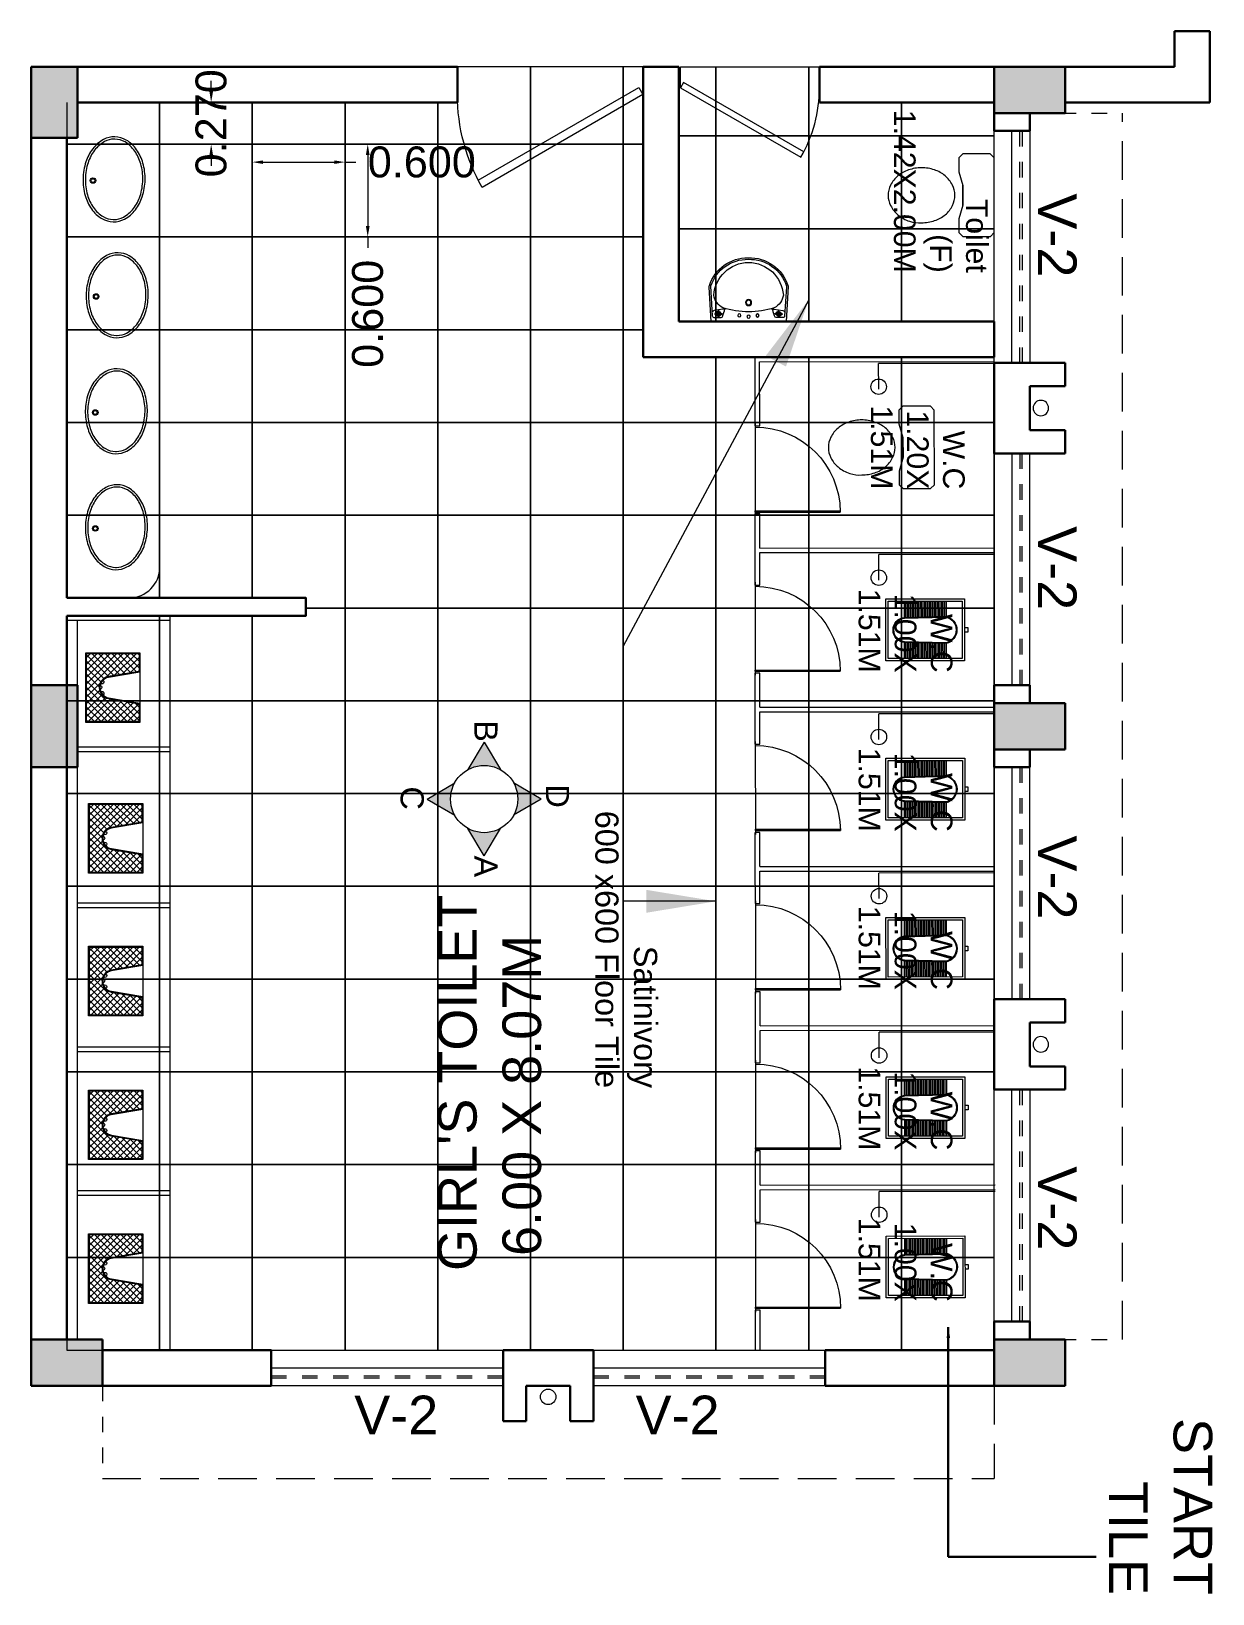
# Model space of a CAD drawing. Header units: millimetres. Extents: x 1898 to 3725, y 783 to 1532.
# Drawn here: x 2942 to 2949.64, y 1009.67 to 1019.78 of the extents above; entities that cross this region are included whole.
import ezdxf

# ---------------------------------------------------------------- set-up
doc = ezdxf.new("R2010")
doc.units = ezdxf.units.MM
for name, pattern in [('CENTER2', [1.125, 0.75, -0.125, 0.125, -0.125]), ('DASHED', [0.75, 0.5, -0.25]), ('DASHED2', [0.375, 0.25, -0.125])]:
    doc.linetypes.add(name, pattern=pattern)
doc.layers.get('0').update_dxf_attribs({"lineweight": 20})
doc.layers.get('Defpoints').update_dxf_attribs({"lineweight": 15})
for name, color, linetype, lineweight in [('COL HATCH', 253, 'Continuous', 13), ('Column', 251, 'Continuous', 30), ('CUBICAL TOILET', 5, 'Continuous', 15), ('DIM', 6, 'Continuous', 18), ('dim.1', 6, 'Continuous', 18), ('Door', 54, 'Continuous', 18), ('elevation', 1, 'Continuous', 13), ('Fixture', 44, 'Continuous', 13), ('PROJ.', 30, 'DASHED2', 15), ('TEXT', 7, 'Continuous', 15), ('Text-1', 240, 'Continuous', 15), ('Tiles', 25, 'Continuous', 9), ('Ventilator', 4, 'DASHED', 18), ('Wall', 7, 'Continuous', 30), ('Window-Wall', 7, 'Continuous', 18)]:
    doc.layers.add(name, color=color, linetype=linetype, lineweight=lineweight)
doc.styles.add('L120', font='arial.ttf', dxfattribs={"height": 0.6})
doc.styles.get("Standard").update_dxf_attribs({"font": 'arial.ttf', "height": 0.2})
doc.styles.add('Tabrej', font='arial.ttf')
doc.dimstyles.get("Standard").update_dxf_attribs({"dimtxt": 0.2, "dimasz": 0.07, "dimexe": 0.1, "dimexo": 0.02, "dimgap": 0.09, "dimtad": 0, "dimdec": 3, "dimzin": 0, "dimdsep": 46, "dimtxsty": 'Standard', "dimcen": 0.09, "dimclrd": 3, "dimclre": 3, "dimclrt": 7, "dimadec": 0, "dimazin": 0, "dimtfac": 1, "dimtdec": 3, "dimtofl": 0, "dimtmove": 0, "dimatfit": 3, "dimfxl": 0, "dimtolj": 1, "dimtzin": 0, "dimlwd": -1, "dimlwe": -1, "dimarcsym": 0})
doc.dimstyles.new('Tabrej', dxfattribs={"dimtxt": 4, "dimasz": 0.45, "dimexe": 0.18, "dimexo": 0.0625, "dimgap": 0.09, "dimtad": 0, "dimdec": 3, "dimzin": 0, "dimdsep": 46, "dimtxsty": 'Tabrej', "dimcen": 0, "dimclrd": 256, "dimclre": 256, "dimclrt": 7, "dimaunit": 1, "dimadec": 3, "dimazin": 0, "dimtfac": 1, "dimtdec": 3, "dimtofl": 0, "dimtmove": 0, "dimatfit": 3, "dimfxl": 0, "dimtolj": 1, "dimtzin": 0, "dimlwd": -1, "dimlwe": -1, "dimarcsym": 0})

# ---------------------------------------------------------------- blocks, each defined once
blk = doc.blocks.new('*U18')
for p, q in [((0, 0), (0, 6)), ((40, 0), (40, 6))]:
    blk.add_line(p, q)
blk.add_lwpolyline([(0, 0), (34.64, -20), (35.52, -18.48), (0.88, 1.52)], close=True)
blk.add_arc((0, 0), 40, 330, 360)
blk = doc.blocks.new('Door')
at = {"layer": 'Door'}
blk.add_line((0, 0.18), (1.199, 0.18), dxfattribs=at)
at = {"layer": 'Door', "xscale": 0.0299845412869386, "yscale": 0.0299845412869386, "zscale": 0.0299845412869386}
blk.add_blockref('*U18', (0, 0), dxfattribs=at)
blk = doc.blocks.new('C3')
at = {"layer": 'COL HATCH'}
h = blk.add_hatch(color=256, dxfattribs=at)
h.dxf.hatch_style = 1
h.paths.add_polyline_path([(0.3, 0), (0, 0), (0, -0.53), (0.3, -0.53)])
at = {"layer": 'Column'}
for p, q in [((0, 0), (0, -0.53)), ((0.3, 0), (0, 0)), ((0.3, -0.53), (0.3, 0)), ((0, -0.53), (0.3, -0.53))]:
    blk.add_line(p, q, dxfattribs=at)
blk = doc.blocks.new('*X4')
at = {"color": 0}
for p, q in [((705, 323), (943, 561)), ((705, 365), (900, 561)), ((705, 408), (858, 561)), ((705, 450), (815, 561)), ((705, 493), (773, 561)), ((705, 535), (730, 561)), ((848, 383), (705, 526)), ((854, 419), (712, 561)), ((866, 449), (755, 561)), ((888, 469), (797, 561)), ((921, 479), (839, 561)), ((1145, 298), (882, 561)), ((899, 474), (985, 561)), ((1145, 340), (924, 561)), ((944, 477), (1027, 561)), ((1145, 383), (967, 561)), ((971, 462), (1070, 561)), ((990, 438), (1112, 561)), ((998, 404), (1145, 551)), ((1004, 368), (1145, 508)), ((1145, 425), (1009, 561)), ((1145, 467), (1051, 561)), ((1145, 510), (1094, 561)), ((1145, 552), (1136, 561)), ((842, 346), (705, 483)), ((835, 310), (705, 441)), ((705, 280), (858, 434)), ((1011, 332), (1145, 466)), ((1017, 295), (1145, 423)), ((829, 274), (705, 398)), ((705, 238), (847, 381)), ((823, 237), (705, 356)), ((798, 221), (705, 314)), ((730, 221), (839, 330)), ((1145, 255), (999, 401)), ((1137, 221), (1007, 350)), ((1023, 259), (1145, 381)), ((1029, 223), (1145, 339)), ((755, 221), (705, 271)), ((713, 221), (705, 229)), ((772, 221), (830, 279)), ((815, 221), (822, 228)), ((1095, 221), (1016, 299)), ((1052, 221), (1024, 248)), ((1069, 221), (1145, 296)), ((1112, 221), (1145, 254))]:
    blk.add_line(p, q, dxfattribs=at)
blk = doc.blocks.new('RSA CL7')
blk.add_lwpolyline([(8.86, 0), (-8.86, 0), (-8.86, -13.78), (-3.94, -13.78), (3.94, -13.78), (8.86, -13.78)], close=True)
blk.add_lwpolyline([(-4.1, -13.58), (-2.78, -5.72, -0.835943), (2.8, -5.76), (4.1, -13.58), (8.66, -13.58), (8.66, -0.2), (-8.66, -0.2), (-8.66, -13.58)], format="xyb", close=True)
blk.add_lwpolyline([(-3.94, -13.78), (-2.59, -5.75, -0.835548), (2.61, -5.79), (3.94, -13.78)], format="xyb")
for centre, start, end in [((-1.41, -4.14), 207.2135, 40.9564), ((-0.03, -3.6), 185.8999, 355.8249), ((1.47, -4.14), 140.9962, 329.3468)]:
    blk.add_arc(centre, 0.493, start, end)
at = {"xscale": 0.0393714285714286, "yscale": 0.0393714285714286, "zscale": 0.0393714285714286}
blk.add_blockref('*X4', (-36.41, -22.27), dxfattribs=at)
blk = doc.blocks.new('SHAFT')
at = {"layer": 'Fixture'}
blk.add_circle((0.327, -0.302), 0.05, dxfattribs=at)
at = {"layer": 'Wall'}
for p, q in [((0.035, 0), (0.62, 0)), ((0.035, 0), (0.035, -0.46)), ((0.62, 0), (0.62, -0.46)), ((0.185, -0.46), (0.185, -0.23)), ((0.185, -0.23), (0.47, -0.23)), ((0.47, -0.46), (0.47, -0.23)), ((0.035, -0.46), (0.185, -0.46)), ((0.62, -0.46), (0.47, -0.46))]:
    blk.add_line(p, q, dxfattribs=at)
blk = doc.blocks.new('VENTILATOR')
at = {"layer": 'Ventilator', "ltscale": 0.02}
for p, q in [((-0.18, -1.5), (-0.18, 0)), ((-0.165, 0), (-0.165, -1.5))]:
    blk.add_line(p, q, dxfattribs=at)
at = {"layer": 'Window-Wall'}
for p, q in [((-0.23, 0), (0, 0)), ((-0.23, -1.5), (-0.23, 0)), ((-0.115, 0), (-0.115, -1.5)), ((0, 0), (0, -1.5)), ((-0.23, -1.5), (0, -1.5))]:
    blk.add_line(p, q, dxfattribs=at)
blk = doc.blocks.new('RH 1200')
for p, q in [((20.99, 0), (20.99, 43.31)), ((21.65, 0), (21.65, 43.31)), ((-21.65, 0), (21.65, 0)), ((21.65, 0), (20.99, 0))]:
    blk.add_line(p, q)
at = {"extrusion": (0, 0, -1)}
blk.add_ellipse((21.65, 0), major_axis=(-30.62, 30.62), ratio=1, start_param=5.497787, end_param=7.068583, dxfattribs=at)
blk = doc.blocks.new('GHH')
at = {"layer": 'Door', "ltscale": 20}
blk.add_line((3289.697, -299.103), (3289.697, -299.853), dxfattribs=at)
at = {"layer": 'Door', "ltscale": 20, "xscale": 0.015874999996413, "yscale": 0.015874999996413, "zscale": 0.015874999996413, "rotation": 270}
blk.add_blockref('RH 1200', (3289.697, -299.479), dxfattribs=at)
blk = doc.blocks.new('RSA CL6')
for p, q in [((5.51, 3.48), (5.51, 7.28)), ((5.91, 3.47), (5.91, 7.28)), ((6.3, 3.46), (6.3, 7.28)), ((6.69, 3.45), (6.69, 7.28)), ((7.09, 3.44), (7.09, 7.28)), ((7.48, 3.43), (7.48, 7.28)), ((7.87, 3.42), (7.87, 7.28)), ((8.27, 3.41), (8.27, 7.28)), ((8.66, 3.4), (8.66, 7.28)), ((9.06, 3.39), (9.06, 7.28)), ((9.45, 3.38), (9.45, 7.28)), ((9.84, 3.37), (9.84, 7.28)), ((10.24, 3.36), (10.24, 7.28)), ((10.63, 3.35), (10.63, 7.28)), ((11.02, 3.34), (11.02, 7.28)), ((11.42, 3.33), (11.42, 7.28)), ((11.81, 3.32), (11.81, 7.28)), ((12.2, 3.31), (12.2, 7.28)), ((12.6, 3.31), (12.6, 7.28)), ((12.99, 3.3), (12.99, 7.28)), ((13.39, 3.29), (13.39, 7.28)), ((13.78, 3.28), (13.78, 7.28)), ((14.17, 3.27), (14.17, 7.28)), ((14.57, 3.26), (14.57, 7.28)), ((14.96, 3.25), (14.96, 7.28)), ((15.35, 3.24), (15.35, 7.28)), ((15.75, 3.23), (15.75, 7.28)), ((16.14, 3.22), (16.14, 7.28)), ((16.14, 7.28), (16.14, 3.22)), ((5.51, -7.28), (5.51, -3.47)), ((5.91, -7.28), (5.91, -3.45)), ((6.3, -7.28), (6.3, -3.44)), ((6.69, -7.28), (6.69, -3.43)), ((7.09, -7.28), (7.09, -3.42)), ((7.48, -7.28), (7.48, -3.41)), ((7.87, -7.28), (7.87, -3.4)), ((8.27, -7.28), (8.27, -3.39)), ((8.66, -7.28), (8.66, -3.38)), ((9.06, -7.28), (9.06, -3.37)), ((9.45, -7.28), (9.45, -3.36)), ((9.84, -7.28), (9.84, -3.34)), ((10.24, -7.28), (10.24, -3.33)), ((10.63, -7.28), (10.63, -3.32)), ((11.02, -7.28), (11.02, -3.31)), ((11.42, -7.28), (11.42, -3.3)), ((11.81, -7.28), (11.81, -3.29)), ((12.2, -7.28), (12.2, -3.28)), ((12.6, -7.28), (12.6, -3.27)), ((12.99, -7.28), (12.99, -3.26)), ((13.39, -7.28), (13.39, -3.24)), ((13.78, -7.28), (13.78, -3.23)), ((14.17, -7.28), (14.17, -3.22)), ((14.57, -7.28), (14.57, -3.21)), ((14.96, -7.28), (14.96, -3.2)), ((15.35, -7.28), (15.35, -3.19)), ((15.75, -7.28), (15.75, -3.18)), ((16.14, -3.17), (16.14, -7.28)), ((16.14, -7.28), (16.14, -3.17))]:
    blk.add_line(p, q)
for points in [[(0.79, 7.87), (20.87, 7.87), (20.87, -7.87), (0.79, -7.87)], [(1.38, 7.28), (20.28, 7.28), (20.28, -7.28), (1.38, -7.28)]]:
    blk.add_lwpolyline(points, close=True)
blk.add_lwpolyline([(0.79, -0.59), (0, -0.59), (0, 0.59), (0.79, 0.59)])
for points in [[(5.51, 3.48), (16.14, 3.22, -0.899983), (16.14, -3.17), (5.54, -3.47, -0.799392)], [(5.53, 3.28), (16.13, 3.02, -0.897689), (16.12, -2.97), (5.56, -3.27, -0.793494), (5.53, 3.28)]]:
    blk.add_lwpolyline(points, format="xyb", close=True)
blk = doc.blocks.new('ENGLISH SHEET')
at = {"layer": 'Fixture'}
for p, q in [((4663.798, 251.204), (4663.773, 251.179)), ((4663.773, 251.179), (4663.773, 250.696)), ((4663.976, 251.204), (4663.798, 251.204)), ((4664.002, 251.179), (4663.976, 251.204)), ((4664.002, 251.09), (4664.002, 251.179)), ((4663.976, 251.001), (4664.002, 251.09)), ((4663.976, 250.874), (4663.976, 251.001)), ((4663.976, 251.001), (4663.976, 250.874)), ((4664.002, 250.785), (4663.976, 250.874)), ((4664.002, 250.696), (4664.002, 250.785)), ((4663.773, 250.696), (4663.798, 250.67)), ((4663.798, 250.67), (4663.976, 250.67)), ((4663.976, 250.67), (4664.002, 250.696))]:
    blk.add_line(p, q, dxfattribs=at)
blk.add_lwpolyline([(4664.459, 250.937, 0.117036), (4664.443, 251.003, 0.104338), (4664.396, 251.063, 0.09029), (4664.321, 251.105, 0.09898), (4664.243, 251.115, 0.08237), (4664.159, 251.101, 0.09029), (4664.09, 251.063, 0.104338), (4664.043, 251.003, 0.117036), (4664.027, 250.937, 0.117036), (4664.043, 250.871, 0.104338), (4664.09, 250.811, 0.09029), (4664.159, 250.773, 0.08237), (4664.243, 250.759, 0.08237), (4664.327, 250.773, 0.09029), (4664.396, 250.811, 0.104338), (4664.443, 250.871, 0.117036)], format="xyb", close=True, dxfattribs=at)
blk = doc.blocks.new('RSA BASIN 2')
for points in [[(10.67, -8.12, 0.12976), (9.97, -5.22, 0.106426), (7.61, -2.47, 0.084431), (4.27, -0.72, 0.073534), (0, 0, 0.073534), (-4.29, -0.55, 0.084431), (-7.7, -2.16, 0.106426), (-10.17, -4.82, 0.12976), (-10.98, -7.69, 0.12976), (-10.28, -10.59, 0.106426), (-7.92, -13.34, 0.084431), (-4.58, -15.09, 0.073534), (-0.31, -15.81, 0.073534), (3.98, -15.26, 0.084431), (7.39, -13.64, 0.106426), (9.85, -10.99, 0.12976)], [(10.08, -7.9, 0.119977), (9.45, -5.5, 0.106426), (7.25, -2.94, 0.084431), (4.08, -1.28, 0.073534), (-0.01, -0.59, 0.073534), (-4.13, -1.12, 0.084431), (-7.36, -2.65, 0.106426), (-9.66, -5.12, 0.12976), (-10.39, -7.7, 0.009633), (-10.39, -7.9, 0.119977), (-9.76, -10.31, 0.106426), (-7.57, -12.87, 0.084431), (-4.4, -14.53, 0.073534), (-0.3, -15.22, 0.073534), (3.82, -14.69, 0.084431), (7.05, -13.16, 0.106426), (9.35, -10.69, 0.12976), (10.08, -8.11, 0.009633)]]:
    blk.add_lwpolyline(points, format="xyb", close=True)
for radius in [0.7, 0.479]:
    blk.add_circle((-0.47, -2.53), radius)
blk = doc.blocks.new('RSA BASIN 9')
for points in [[(-0.1, -16.2, 0.340881), (10.04, -9, 0.074195), (10.06, -8.89), (9.53, 0), (-9.54, 0), (-10.02, -8.77, 0.082611), (-9.96, -9.15, 0.330812), (-0.1, -16.2)], [(0, -15.03, 0.391482), (8.86, -6.67, 0.252869), (6.53, -3.51, 0.087242), (0.02, -2.46, 0.079484), (-6.53, -3.51, 0.2542), (-8.82, -6.67, 0.39026), (0, -15.03)], [(-8.57, -1.96, -0.907437), (-8.45, -1.81), (-7.52, -2.57, -0.907437), (-7.64, -2.72)], [(-8.2, -1.64, -0.907437), (-8.07, -1.49), (-7.14, -2.25, -0.907437), (-7.27, -2.4)], [(-7.82, -1.32, -0.907437), (-7.7, -1.17), (-6.77, -1.93, -0.907437), (-6.89, -2.08)], [(7.82, -1.32, 0.907437), (7.7, -1.17), (6.77, -1.93, 0.907437), (6.89, -2.08)], [(8.2, -1.64, 0.907437), (8.07, -1.49), (7.14, -2.25, 0.907437), (7.27, -2.4)], [(8.57, -1.96, 0.907437), (8.45, -1.81), (7.52, -2.57, 0.907437), (7.64, -2.72)]]:
    blk.add_lwpolyline(points, format="xyb", close=True)
for points in [[(-5.93, -3.31), (-6.16, -2.95, -0.183787), (-6.22, -2.68, 0.126662), (-6.25, -2.43), (-6.59, -1.44, 0.35453), (-7.05, -0.98), (-8.75, -0.98, 0.414214), (-9.14, -1.37), (-9.56, -9.09, 0.329849), (-0.07, -15.81, 0.338736), (9.65, -8.94, 0.075632), (9.66, -8.82), (9.14, -1.37, 0.414214), (8.75, -0.98), (7.05, -0.98, 0.35453), (6.59, -1.44), (6.25, -2.43, 0.126662), (6.22, -2.68, -0.183787), (6.16, -2.95), (5.93, -3.31)], [(-6.18, -3.39), (-6.24, -3.29, 0.220542), (-6.52, -3.11), (-8.75, -2.78, -0.361119), (-9.19, -2.35)], [(6.18, -3.39), (6.24, -3.29, -0.220542), (6.52, -3.11), (8.75, -2.78, 0.358803), (9.21, -2.33, 0.358803)]]:
    blk.add_lwpolyline(points, format="xyb")
for centre, radius in [((-2.35, -1.56), 0.399), ((0, -1.23), 0.399), ((2.28, -1.51), 0.399), ((0, -4.82), 0.771), ((0, -4.82), 0.602)]:
    blk.add_circle(centre, radius)
blk = doc.blocks.new('CU')
at = {"layer": 'COL HATCH', "linetype": 'CENTER2'}
h = blk.add_hatch(color=256, dxfattribs=at)
h.dxf.hatch_style = 1
h.paths.add_polyline_path([(0, 0.035), (0, -0.265), (0.46, -0.265), (0.46, 0.035)])
at = {"layer": 'Column', "linetype": 'CENTER2'}
blk.add_lwpolyline([(0, 0.035), (0, -0.265), (0.46, -0.265), (0.46, 0.035), (0, 0.035)], dxfattribs=at)
blk = doc.blocks.new('*D317')
at = {"layer": 'Defpoints', "color": 0, "lineweight": 15, "transparency": 16777216}
for p in [(2943.43, 1019.048), (2944.03, 1019.048), (2944.03, 1018.932)]:
    blk.add_point(p, dxfattribs=at)
at = {"layer": 'DIM', "color": 3, "transparency": 16777216}
for p, q in [((2943.43, 1019.028), (2943.43, 1018.832)), ((2944.03, 1019.028), (2944.03, 1018.832)), ((2943.5, 1018.932), (2943.96, 1018.932)), ((2944.03, 1018.932), (2944.1, 1018.932))]:
    blk.add_line(p, q, dxfattribs=at)
at = {"layer": 'DIM', "color": 3, "lineweight": 15, "transparency": 16777216}
for points in [[(2943.5, 1018.943), (2943.5, 1018.92), (2943.43, 1018.932)], [(2943.96, 1018.943), (2943.96, 1018.92), (2944.03, 1018.932)]]:
    blk.add_solid(points, dxfattribs=at)
at = {"layer": 'DIM', "color": 7, "transparency": 16777216, "insert": (2944.527, 1018.932), "char_height": 0.2, "attachment_point": 5}
blk.add_mtext('\\A1;0.600', dxfattribs=at)
blk = doc.blocks.new('*D318')
at = {"layer": 'Defpoints', "color": 0, "lineweight": 15, "transparency": 16777216}
for p in [(2944.03, 1019.048), (2944.03, 1018.448), (2944.177, 1018.448)]:
    blk.add_point(p, dxfattribs=at)
at = {"layer": 'DIM', "color": 3, "transparency": 16777216}
for p, q in [((2944.05, 1019.048), (2944.277, 1019.048)), ((2944.177, 1018.978), (2944.177, 1018.518)), ((2944.05, 1018.448), (2944.277, 1018.448)), ((2944.177, 1018.448), (2944.177, 1018.378))]:
    blk.add_line(p, q, dxfattribs=at)
at = {"layer": 'DIM', "color": 3, "lineweight": 15, "transparency": 16777216}
for points in [[(2944.165, 1018.978), (2944.189, 1018.978), (2944.177, 1019.048)], [(2944.165, 1018.518), (2944.189, 1018.518), (2944.177, 1018.448)]]:
    blk.add_solid(points, dxfattribs=at)
at = {"layer": 'DIM', "color": 7, "transparency": 16777216, "insert": (2944.177, 1017.951), "char_height": 0.2, "attachment_point": 5, "rotation": 90}
blk.add_mtext('\\A1;0.600', dxfattribs=at)
blk = doc.blocks.new('*D319')
at = {"layer": 'Defpoints', "color": 0, "lineweight": 15, "transparency": 16777216}
for p in [(2943.164, 1019.318), (2943.43, 1019.318), (2943.43, 1019.048)]:
    blk.add_point(p, dxfattribs=at)
at = {"layer": 'DIM', "color": 3, "transparency": 16777216}
for p, q in [((2943.164, 1019.388), (2943.164, 1019.458)), ((2943.41, 1019.318), (2943.064, 1019.318)), ((2943.41, 1019.048), (2943.064, 1019.048)), ((2943.164, 1018.978), (2943.164, 1018.908))]:
    blk.add_line(p, q, dxfattribs=at)
at = {"layer": 'DIM', "color": 3, "lineweight": 15, "transparency": 16777216}
for points in [[(2943.153, 1019.388), (2943.176, 1019.388), (2943.164, 1019.318)], [(2943.153, 1018.978), (2943.176, 1018.978), (2943.164, 1019.048)]]:
    blk.add_solid(points, dxfattribs=at)
at = {"layer": 'DIM', "color": 7, "transparency": 16777216, "insert": (2943.164, 1019.183), "char_height": 0.2, "attachment_point": 5, "rotation": 90}
blk.add_mtext('\\A1;0.270', dxfattribs=at)

msp = doc.modelspace()

# ---------------------------------------------------------------- hatches: boundary and pattern name
at = {"layer": 'elevation', "ltscale": 0.05}
for points in [[(2944.9302, 1015.1814), (2945.0353, 1015.0035, 0.1266586), (2944.9302, 1015.0305, 0.1266586), (2944.8251, 1015.0035)], [(2944.7397, 1014.918, 0.2574473), (2944.7397, 1014.7079), (2944.5617, 1014.8129)], [(2945.1208, 1014.918), (2945.2987, 1014.8129), (2945.1208, 1014.7079, 0.2574473)], [(2944.8251, 1014.6224, 0.1266586), (2944.9302, 1014.5953, 0.1266586), (2945.0353, 1014.6224), (2944.9302, 1014.4445)]]:
    msp.add_hatch(color=256, dxfattribs=at).paths.add_polyline_path(points)

# ---------------------------------------------------------------- linework, layer by layer
at = {"layer": 'CUBICAL TOILET'}
for p, q in [((2946.6828, 1017.2266), (2946.6825, 1017.6712)), ((2946.7125, 1017.6413), (2948.23, 1017.6423)), ((2946.7128, 1017.2266), (2946.7125, 1017.6413)), ((2946.6828, 1017.2266), (2946.7128, 1017.2266)), ((2946.6833, 1016.4362), (2946.6832, 1016.657)), ((2946.7132, 1016.657), (2946.6832, 1016.657)), ((2946.7133, 1016.4363), (2946.7132, 1016.657)), ((2946.6835, 1016.1966), (2946.6833, 1016.4362)), ((2946.7133, 1016.4363), (2948.2333, 1016.4373)), ((2946.7133, 1016.4063), (2948.2333, 1016.4073)), ((2946.7135, 1016.1966), (2946.7133, 1016.4063)), ((2946.6835, 1016.1966), (2946.7135, 1016.1966)), ((2946.684, 1015.4062), (2946.6838, 1015.627)), ((2946.7138, 1015.627), (2946.6838, 1015.627)), ((2946.714, 1015.4063), (2946.7138, 1015.627)), ((2946.6841, 1015.1666), (2946.684, 1015.4062)), ((2946.714, 1015.4063), (2948.2302, 1015.4073)), ((2946.714, 1015.3763), (2948.2303, 1015.3773)), ((2946.7141, 1015.1666), (2946.714, 1015.3763)), ((2946.6841, 1015.1666), (2946.7141, 1015.1666)), ((2946.6846, 1014.3762), (2946.6845, 1014.597)), ((2946.7145, 1014.597), (2946.6845, 1014.597)), ((2946.7146, 1014.3763), (2946.7145, 1014.597)), ((2946.6848, 1014.1366), (2946.6846, 1014.3762)), ((2946.7146, 1014.3763), (2948.2346, 1014.3773)), ((2946.7147, 1014.3463), (2948.2347, 1014.3473)), ((2946.7148, 1014.1366), (2946.7147, 1014.3463)), ((2946.6848, 1014.1366), (2946.7148, 1014.1366)), ((2946.6853, 1013.3463), (2946.6852, 1013.567)), ((2946.7152, 1013.567), (2946.6852, 1013.567)), ((2946.7153, 1013.3463), (2946.7152, 1013.567)), ((2946.6855, 1013.1066), (2946.6853, 1013.3463)), ((2946.7153, 1013.3463), (2948.2353, 1013.3473)), ((2946.7153, 1013.3163), (2948.2353, 1013.3173)), ((2946.7155, 1013.1066), (2946.7153, 1013.3163)), ((2946.6855, 1013.1066), (2946.7155, 1013.1066)), ((2946.686, 1012.3163), (2946.6858, 1012.537)), ((2946.7158, 1012.537), (2946.6858, 1012.537)), ((2946.716, 1012.3163), (2946.7158, 1012.537)), ((2946.6861, 1012.0766), (2946.686, 1012.3163)), ((2946.716, 1012.3163), (2948.236, 1012.3173)), ((2946.716, 1012.2863), (2948.236, 1012.2873)), ((2946.7161, 1012.0766), (2946.716, 1012.2863)), ((2946.6861, 1012.0766), (2946.7161, 1012.0766)), ((2946.6867, 1011.2513), (2946.6865, 1011.507)), ((2946.7165, 1011.507), (2946.6865, 1011.507)), ((2946.7167, 1011.2513), (2946.7165, 1011.507))]:
    msp.add_line(p, q, dxfattribs=at)
at = {"layer": 'elevation', "ltscale": 0.05}
for p, q in [((2944.9302, 1015.1814), (2944.8251, 1015.0035)), ((2944.9302, 1015.1814), (2945.0353, 1015.0035)), ((2944.5617, 1014.8129), (2944.7397, 1014.918)), ((2945.2987, 1014.8129), (2945.1208, 1014.918)), ((2944.5617, 1014.8129), (2944.7397, 1014.7079)), ((2945.2987, 1014.8129), (2945.1208, 1014.7079)), ((2944.9302, 1014.4445), (2944.8251, 1014.6224)), ((2944.9302, 1014.4445), (2945.0353, 1014.6224))]:
    msp.add_line(p, q, dxfattribs=at)
msp.add_circle((2944.9302, 1014.8129), 0.2176, dxfattribs=at)
at = {"layer": 'Fixture'}
for p, q in [((2942.8326, 1016.3136), (2942.8326, 1019.3183)), ((2942.6327, 1016.1135), (2942.23, 1016.1135)), ((2942.8989, 1015.9985), (2942.23, 1015.9985)), ((2942.8989, 1015.9985), (2942.23, 1015.9985)), ((2942.8989, 1011.2485), (2942.8989, 1015.9985)), ((2942.8992, 1015.9685), (2942.2289, 1015.9685)), ((2942.8992, 1015.9685), (2942.2289, 1015.9685)), ((2942.2989, 1013.4785), (2942.2989, 1015.9685)), ((2942.2989, 1013.4785), (2942.2989, 1015.9685)), ((2942.8992, 1015.1483), (2942.2992, 1015.1483)), ((2942.8992, 1015.1183), (2942.2992, 1015.1183)), ((2942.2989, 1011.3185), (2942.2989, 1015.0535)), ((2942.8992, 1014.1385), (2942.2992, 1014.1385)), ((2942.8992, 1014.1085), (2942.2992, 1014.1085)), ((2942.8996, 1013.2085), (2942.2996, 1013.2085)), ((2942.8996, 1013.1785), (2942.2996, 1013.1785)), ((2942.8999, 1012.2785), (2942.2999, 1012.2785)), ((2942.8999, 1012.2485), (2942.2999, 1012.2485))]:
    msp.add_line(p, q, dxfattribs=at)
at = {"layer": 'Fixture', "ltscale": 0.05}
for p, q in [((2948.23, 1017.6298), (2947.4825, 1017.6293)), ((2947.4826, 1017.4635), (2947.4825, 1017.6293)), ((2948.2333, 1016.3948), (2947.4833, 1016.3943)), ((2947.4834, 1016.2285), (2947.4833, 1016.3943)), ((2948.2303, 1015.3648), (2947.484, 1015.3643)), ((2947.4841, 1015.1985), (2947.484, 1015.3643)), ((2948.2347, 1014.3348), (2947.4847, 1014.3343)), ((2947.4848, 1014.1685), (2947.4847, 1014.3343)), ((2948.2353, 1013.3048), (2947.4853, 1013.3043)), ((2947.4854, 1013.1385), (2947.4853, 1013.3043)), ((2948.236, 1012.2748), (2947.486, 1012.2743)), ((2947.4861, 1012.1085), (2947.486, 1012.2743))]:
    msp.add_line(p, q, dxfattribs=at)
for centre in [(2947.4826, 1017.4793), (2947.4834, 1016.2443), (2947.4841, 1015.2143), (2947.4848, 1014.1843), (2947.4854, 1013.1543), (2947.4861, 1012.1243)]:
    msp.add_circle(centre, 0.05, dxfattribs=at)
at = {"layer": 'Fixture'}
msp.add_arc((2942.6326, 1016.3135), 0.2, 270.03713, 0.03713, dxfattribs=at)
at = {"layer": 'PROJ.', "ltscale": 0.05}
for p, q in [((2948.46, 1019.2483), (2949.0601, 1019.2483)), ((2948.46, 1011.3183), (2949.0601, 1011.3183)), ((2942.46, 1011.0183), (2942.46, 1010.4182))]:
    msp.add_line(p, q, dxfattribs=at)
at = {"layer": 'PROJ.'}
for p, q in [((2949.0601, 1011.3183), (2949.0601, 1019.2483)), ((2948.23, 1011.0183), (2948.23, 1010.4182)), ((2942.46, 1010.4182), (2948.23, 1010.4182))]:
    msp.add_line(p, q, dxfattribs=at)
at = {"layer": 'Tiles'}
for points in [[(2944.63, 1019.3183), (2944.63, 1019.0483), (2945.23, 1019.0483), (2945.23, 1019.5484)], [(2945.23, 1019.5484), (2945.23, 1019.0483), (2945.83, 1019.0483), (2945.83, 1019.5484)], [(2945.83, 1019.5484), (2945.83, 1019.0483), (2945.96, 1019.0483)], [(2946.19, 1019.1012), (2946.43, 1019.1012), (2946.43, 1019.5484)], [(2946.43, 1019.5484), (2946.43, 1019.1012), (2947.03, 1019.1012), (2947.03, 1019.5484)], [(2947.03, 1019.5484), (2947.03, 1019.1012), (2947.63, 1019.1012), (2947.63, 1019.3183)], [(2942.23, 1019.3183), (2942.23, 1019.0483), (2942.83, 1019.0483), (2942.83, 1019.3183)], [(2942.83, 1019.3183), (2942.83, 1019.0483), (2943.43, 1019.0483), (2943.43, 1019.3183)], [(2943.43, 1019.3183), (2943.43, 1019.0483), (2944.03, 1019.0483), (2944.03, 1019.3183)], [(2944.03, 1019.3183), (2944.03, 1019.0483), (2944.63, 1019.0483), (2944.63, 1019.3183)], [(2947.63, 1019.3183), (2947.63, 1019.1012), (2948.23, 1019.1012), (2948.23, 1019.3183)], [(2945.96, 1019.0483), (2945.83, 1019.0483), (2945.83, 1018.4483), (2945.96, 1018.4483)], [(2946.19, 1018.5012), (2946.43, 1018.5012), (2946.43, 1019.1012), (2946.19, 1019.1012)], [(2945.96, 1018.4483), (2945.83, 1018.4483), (2945.83, 1017.8483), (2945.96, 1017.8483)], [(2946.19, 1017.9012), (2946.43, 1017.9012), (2946.43, 1018.5012), (2946.19, 1018.5012)], [(2945.96, 1017.8483), (2945.83, 1017.8483), (2945.83, 1017.2483), (2946.43, 1017.2483), (2946.43, 1017.6712)], [(2946.43, 1017.6712), (2946.43, 1017.2483), (2947.03, 1017.2483), (2947.03, 1017.6712)], [(2947.03, 1017.6712), (2947.03, 1017.2483), (2947.63, 1017.2483), (2947.63, 1017.6712)], [(2947.63, 1017.6712), (2947.63, 1017.2483), (2948.23, 1017.2483), (2948.23, 1017.6712)], [(2942.83, 1016.1135), (2942.83, 1016.6483), (2942.23, 1016.6483), (2942.23, 1016.1135)], [(2943.43, 1016.1135), (2943.43, 1016.6483), (2942.83, 1016.6483), (2942.83, 1016.1135)], [(2943.7766, 1016.0483), (2944.03, 1016.0483), (2944.03, 1016.6483), (2943.43, 1016.6483), (2943.43, 1016.1135)], [(2942.23, 1015.9985), (2942.23, 1015.4483), (2942.83, 1015.4483), (2942.83, 1015.9985)], [(2942.83, 1015.9985), (2942.83, 1015.4483), (2943.43, 1015.4483), (2943.43, 1015.9985)], [(2943.43, 1015.9985), (2943.43, 1015.4483), (2944.03, 1015.4483), (2944.03, 1016.0483), (2943.7766, 1016.0483)]]:
    msp.add_lwpolyline(points, dxfattribs=at)
for points in [[(2942.83, 1018.4483), (2942.83, 1019.0483), (2942.23, 1019.0483), (2942.23, 1018.4483)], [(2943.43, 1018.4483), (2943.43, 1019.0483), (2942.83, 1019.0483), (2942.83, 1018.4483)], [(2944.03, 1018.4483), (2944.03, 1019.0483), (2943.43, 1019.0483), (2943.43, 1018.4483)], [(2944.63, 1018.4483), (2944.63, 1019.0483), (2944.03, 1019.0483), (2944.03, 1018.4483)], [(2945.23, 1018.4483), (2945.23, 1019.0483), (2944.63, 1019.0483), (2944.63, 1018.4483)], [(2945.83, 1018.4483), (2945.83, 1019.0483), (2945.23, 1019.0483), (2945.23, 1018.4483)], [(2947.03, 1018.5012), (2947.03, 1019.1012), (2946.43, 1019.1012), (2946.43, 1018.5012)], [(2947.63, 1018.5012), (2947.63, 1019.1012), (2947.03, 1019.1012), (2947.03, 1018.5012)], [(2948.23, 1018.5012), (2948.23, 1019.1012), (2947.63, 1019.1012), (2947.63, 1018.5012)], [(2942.83, 1017.8483), (2942.83, 1018.4483), (2942.23, 1018.4483), (2942.23, 1017.8483)], [(2943.43, 1017.8483), (2943.43, 1018.4483), (2942.83, 1018.4483), (2942.83, 1017.8483)], [(2944.03, 1017.8483), (2944.03, 1018.4483), (2943.43, 1018.4483), (2943.43, 1017.8483)], [(2944.63, 1017.8483), (2944.63, 1018.4483), (2944.03, 1018.4483), (2944.03, 1017.8483)], [(2945.23, 1017.8483), (2945.23, 1018.4483), (2944.63, 1018.4483), (2944.63, 1017.8483)], [(2945.83, 1017.8483), (2945.83, 1018.4483), (2945.23, 1018.4483), (2945.23, 1017.8483)], [(2947.03, 1017.9012), (2947.03, 1018.5012), (2946.43, 1018.5012), (2946.43, 1017.9012)], [(2947.63, 1017.9012), (2947.63, 1018.5012), (2947.03, 1018.5012), (2947.03, 1017.9012)], [(2948.23, 1017.9012), (2948.23, 1018.5012), (2947.63, 1018.5012), (2947.63, 1017.9012)], [(2942.83, 1017.2483), (2942.83, 1017.8483), (2942.23, 1017.8483), (2942.23, 1017.2483)], [(2943.43, 1017.2483), (2943.43, 1017.8483), (2942.83, 1017.8483), (2942.83, 1017.2483)], [(2944.03, 1017.2483), (2944.03, 1017.8483), (2943.43, 1017.8483), (2943.43, 1017.2483)], [(2944.63, 1017.2483), (2944.63, 1017.8483), (2944.03, 1017.8483), (2944.03, 1017.2483)], [(2945.23, 1017.2483), (2945.23, 1017.8483), (2944.63, 1017.8483), (2944.63, 1017.2483)], [(2945.83, 1017.2483), (2945.83, 1017.8483), (2945.23, 1017.8483), (2945.23, 1017.2483)], [(2942.83, 1016.6483), (2942.83, 1017.2483), (2942.23, 1017.2483), (2942.23, 1016.6483)], [(2943.43, 1016.6483), (2943.43, 1017.2483), (2942.83, 1017.2483), (2942.83, 1016.6483)], [(2944.03, 1016.6483), (2944.03, 1017.2483), (2943.43, 1017.2483), (2943.43, 1016.6483)], [(2944.63, 1016.6483), (2944.63, 1017.2483), (2944.03, 1017.2483), (2944.03, 1016.6483)], [(2945.23, 1016.6483), (2945.23, 1017.2483), (2944.63, 1017.2483), (2944.63, 1016.6483)], [(2945.83, 1016.6483), (2945.83, 1017.2483), (2945.23, 1017.2483), (2945.23, 1016.6483)], [(2946.43, 1016.6483), (2946.43, 1017.2483), (2945.83, 1017.2483), (2945.83, 1016.6483)], [(2947.03, 1016.6483), (2947.03, 1017.2483), (2946.43, 1017.2483), (2946.43, 1016.6483)], [(2947.63, 1016.6483), (2947.63, 1017.2483), (2947.03, 1017.2483), (2947.03, 1016.6483)], [(2948.23, 1016.6483), (2948.23, 1017.2483), (2947.63, 1017.2483), (2947.63, 1016.6483)], [(2944.63, 1016.0483), (2944.63, 1016.6483), (2944.03, 1016.6483), (2944.03, 1016.0483)], [(2945.23, 1016.0483), (2945.23, 1016.6483), (2944.63, 1016.6483), (2944.63, 1016.0483)], [(2945.83, 1016.0483), (2945.83, 1016.6483), (2945.23, 1016.6483), (2945.23, 1016.0483)], [(2946.43, 1016.0483), (2946.43, 1016.6483), (2945.83, 1016.6483), (2945.83, 1016.0483)], [(2947.03, 1016.0483), (2947.03, 1016.6483), (2946.43, 1016.6483), (2946.43, 1016.0483)], [(2947.63, 1016.0483), (2947.63, 1016.6483), (2947.03, 1016.6483), (2947.03, 1016.0483)], [(2948.23, 1016.0483), (2948.23, 1016.6483), (2947.63, 1016.6483), (2947.63, 1016.0483)], [(2944.63, 1015.4483), (2944.63, 1016.0483), (2944.03, 1016.0483), (2944.03, 1015.4483)], [(2945.23, 1015.4483), (2945.23, 1016.0483), (2944.63, 1016.0483), (2944.63, 1015.4483)], [(2945.83, 1015.4483), (2945.83, 1016.0483), (2945.23, 1016.0483), (2945.23, 1015.4483)], [(2946.43, 1015.4483), (2946.43, 1016.0483), (2945.83, 1016.0483), (2945.83, 1015.4483)], [(2947.03, 1015.4483), (2947.03, 1016.0483), (2946.43, 1016.0483), (2946.43, 1015.4483)], [(2947.63, 1015.4483), (2947.63, 1016.0483), (2947.03, 1016.0483), (2947.03, 1015.4483)], [(2948.23, 1015.4483), (2948.23, 1016.0483), (2947.63, 1016.0483), (2947.63, 1015.4483)], [(2942.83, 1014.8483), (2942.83, 1015.4483), (2942.23, 1015.4483), (2942.23, 1014.8483)], [(2943.43, 1014.8483), (2943.43, 1015.4483), (2942.83, 1015.4483), (2942.83, 1014.8483)], [(2944.03, 1014.8483), (2944.03, 1015.4483), (2943.43, 1015.4483), (2943.43, 1014.8483)], [(2944.63, 1014.8483), (2944.63, 1015.4483), (2944.03, 1015.4483), (2944.03, 1014.8483)], [(2945.23, 1014.8483), (2945.23, 1015.4483), (2944.63, 1015.4483), (2944.63, 1014.8483)], [(2945.83, 1014.8483), (2945.83, 1015.4483), (2945.23, 1015.4483), (2945.23, 1014.8483)], [(2946.43, 1014.8483), (2946.43, 1015.4483), (2945.83, 1015.4483), (2945.83, 1014.8483)], [(2947.03, 1014.8483), (2947.03, 1015.4483), (2946.43, 1015.4483), (2946.43, 1014.8483)], [(2947.63, 1014.8483), (2947.63, 1015.4483), (2947.03, 1015.4483), (2947.03, 1014.8483)], [(2948.23, 1014.8483), (2948.23, 1015.4483), (2947.63, 1015.4483), (2947.63, 1014.8483)], [(2942.83, 1014.2483), (2942.83, 1014.8483), (2942.23, 1014.8483), (2942.23, 1014.2483)], [(2943.43, 1014.2483), (2943.43, 1014.8483), (2942.83, 1014.8483), (2942.83, 1014.2483)], [(2944.03, 1014.2483), (2944.03, 1014.8483), (2943.43, 1014.8483), (2943.43, 1014.2483)], [(2944.63, 1014.2483), (2944.63, 1014.8483), (2944.03, 1014.8483), (2944.03, 1014.2483)], [(2945.23, 1014.2483), (2945.23, 1014.8483), (2944.63, 1014.8483), (2944.63, 1014.2483)], [(2945.83, 1014.2483), (2945.83, 1014.8483), (2945.23, 1014.8483), (2945.23, 1014.2483)], [(2946.43, 1014.2483), (2946.43, 1014.8483), (2945.83, 1014.8483), (2945.83, 1014.2483)], [(2947.03, 1014.2483), (2947.03, 1014.8483), (2946.43, 1014.8483), (2946.43, 1014.2483)], [(2947.63, 1014.2483), (2947.63, 1014.8483), (2947.03, 1014.8483), (2947.03, 1014.2483)], [(2948.23, 1014.2483), (2948.23, 1014.8483), (2947.63, 1014.8483), (2947.63, 1014.2483)], [(2942.83, 1013.6483), (2942.83, 1014.2483), (2942.23, 1014.2483), (2942.23, 1013.6483)], [(2943.43, 1013.6483), (2943.43, 1014.2483), (2942.83, 1014.2483), (2942.83, 1013.6483)], [(2944.03, 1013.6483), (2944.03, 1014.2483), (2943.43, 1014.2483), (2943.43, 1013.6483)], [(2944.63, 1013.6483), (2944.63, 1014.2483), (2944.03, 1014.2483), (2944.03, 1013.6483)], [(2945.23, 1013.6483), (2945.23, 1014.2483), (2944.63, 1014.2483), (2944.63, 1013.6483)], [(2945.83, 1013.6483), (2945.83, 1014.2483), (2945.23, 1014.2483), (2945.23, 1013.6483)], [(2946.43, 1013.6483), (2946.43, 1014.2483), (2945.83, 1014.2483), (2945.83, 1013.6483)], [(2947.03, 1013.6483), (2947.03, 1014.2483), (2946.43, 1014.2483), (2946.43, 1013.6483)], [(2947.63, 1013.6483), (2947.63, 1014.2483), (2947.03, 1014.2483), (2947.03, 1013.6483)], [(2948.23, 1013.6483), (2948.23, 1014.2483), (2947.63, 1014.2483), (2947.63, 1013.6483)], [(2942.83, 1013.0483), (2942.83, 1013.6483), (2942.23, 1013.6483), (2942.23, 1013.0483)], [(2943.43, 1013.0483), (2943.43, 1013.6483), (2942.83, 1013.6483), (2942.83, 1013.0483)], [(2944.03, 1013.0483), (2944.03, 1013.6483), (2943.43, 1013.6483), (2943.43, 1013.0483)], [(2944.63, 1013.0483), (2944.63, 1013.6483), (2944.03, 1013.6483), (2944.03, 1013.0483)], [(2945.23, 1013.0483), (2945.23, 1013.6483), (2944.63, 1013.6483), (2944.63, 1013.0483)], [(2945.83, 1013.0483), (2945.83, 1013.6483), (2945.23, 1013.6483), (2945.23, 1013.0483)], [(2946.43, 1013.0483), (2946.43, 1013.6483), (2945.83, 1013.6483), (2945.83, 1013.0483)], [(2947.03, 1013.0483), (2947.03, 1013.6483), (2946.43, 1013.6483), (2946.43, 1013.0483)], [(2947.63, 1013.0483), (2947.63, 1013.6483), (2947.03, 1013.6483), (2947.03, 1013.0483)], [(2948.23, 1013.0483), (2948.23, 1013.6483), (2947.63, 1013.6483), (2947.63, 1013.0483)], [(2942.83, 1012.4483), (2942.83, 1013.0483), (2942.23, 1013.0483), (2942.23, 1012.4483)], [(2943.43, 1012.4483), (2943.43, 1013.0483), (2942.83, 1013.0483), (2942.83, 1012.4483)], [(2944.03, 1012.4483), (2944.03, 1013.0483), (2943.43, 1013.0483), (2943.43, 1012.4483)], [(2944.63, 1012.4483), (2944.63, 1013.0483), (2944.03, 1013.0483), (2944.03, 1012.4483)], [(2945.23, 1012.4483), (2945.23, 1013.0483), (2944.63, 1013.0483), (2944.63, 1012.4483)], [(2945.83, 1012.4483), (2945.83, 1013.0483), (2945.23, 1013.0483), (2945.23, 1012.4483)], [(2946.43, 1012.4483), (2946.43, 1013.0483), (2945.83, 1013.0483), (2945.83, 1012.4483)], [(2947.03, 1012.4483), (2947.03, 1013.0483), (2946.43, 1013.0483), (2946.43, 1012.4483)], [(2947.63, 1012.4483), (2947.63, 1013.0483), (2947.03, 1013.0483), (2947.03, 1012.4483)], [(2948.23, 1012.4483), (2948.23, 1013.0483), (2947.63, 1013.0483), (2947.63, 1012.4483)], [(2942.83, 1011.8483), (2942.83, 1012.4483), (2942.23, 1012.4483), (2942.23, 1011.8483)], [(2943.43, 1011.8483), (2943.43, 1012.4483), (2942.83, 1012.4483), (2942.83, 1011.8483)], [(2944.03, 1011.8483), (2944.03, 1012.4483), (2943.43, 1012.4483), (2943.43, 1011.8483)], [(2944.63, 1011.8483), (2944.63, 1012.4483), (2944.03, 1012.4483), (2944.03, 1011.8483)], [(2945.23, 1011.8483), (2945.23, 1012.4483), (2944.63, 1012.4483), (2944.63, 1011.8483)], [(2945.83, 1011.8483), (2945.83, 1012.4483), (2945.23, 1012.4483), (2945.23, 1011.8483)], [(2946.43, 1011.8483), (2946.43, 1012.4483), (2945.83, 1012.4483), (2945.83, 1011.8483)], [(2947.03, 1011.8483), (2947.03, 1012.4483), (2946.43, 1012.4483), (2946.43, 1011.8483)], [(2947.63, 1011.8483), (2947.63, 1012.4483), (2947.03, 1012.4483), (2947.03, 1011.8483)], [(2948.23, 1011.8483), (2948.23, 1012.4483), (2947.63, 1012.4483), (2947.63, 1011.8483)], [(2942.83, 1011.2483), (2942.83, 1011.8483), (2942.23, 1011.8483), (2942.23, 1011.2483)], [(2943.43, 1011.2483), (2943.43, 1011.8483), (2942.83, 1011.8483), (2942.83, 1011.2483)], [(2944.03, 1011.2483), (2944.03, 1011.8483), (2943.43, 1011.8483), (2943.43, 1011.2483)], [(2944.63, 1011.2483), (2944.63, 1011.8483), (2944.03, 1011.8483), (2944.03, 1011.2483)], [(2945.23, 1011.2483), (2945.23, 1011.8483), (2944.63, 1011.8483), (2944.63, 1011.2483)], [(2945.83, 1011.2483), (2945.83, 1011.8483), (2945.23, 1011.8483), (2945.23, 1011.2483)], [(2946.43, 1011.2483), (2946.43, 1011.8483), (2945.83, 1011.8483), (2945.83, 1011.2483)], [(2947.03, 1011.2483), (2947.03, 1011.8483), (2946.43, 1011.8483), (2946.43, 1011.2483)], [(2947.63, 1011.2483), (2947.63, 1011.8483), (2947.03, 1011.8483), (2947.03, 1011.2483)], [(2948.23, 1011.2483), (2948.23, 1011.8483), (2947.63, 1011.8483), (2947.63, 1011.2483)]]:
    msp.add_lwpolyline(points, close=True, dxfattribs=at)
at = {"layer": 'Wall'}
for p, q in [((2949.6258, 1019.7783), (2949.3958, 1019.7783)), ((2949.3958, 1019.7783), (2949.3958, 1019.5483)), ((2949.6258, 1019.5483), (2949.6258, 1019.7783)), ((2942.3, 1019.5483), (2944.7573, 1019.5483)), ((2942.3, 1019.3183), (2942.3, 1019.5483)), ((2944.7573, 1019.5483), (2944.7573, 1019.3183)), ((2946.19, 1019.5484), (2945.96, 1019.5484)), ((2945.96, 1019.5484), (2945.96, 1017.6712)), ((2945.96, 1019.5484), (2945.96, 1019.3183)), ((2946.19, 1019.5484), (2946.19, 1017.9012)), ((2948.23, 1019.5483), (2947.0995, 1019.5483)), ((2947.0995, 1019.5483), (2947.0995, 1019.3183)), ((2949.3958, 1019.5483), (2948.69, 1019.5483)), ((2948.69, 1019.5483), (2948.69, 1019.3183)), ((2949.6258, 1019.3183), (2949.6258, 1019.5483)), ((2944.7573, 1019.3183), (2942.3, 1019.3183)), ((2948.23, 1019.3183), (2947.0995, 1019.3183)), ((2948.69, 1019.3183), (2949.6258, 1019.3183)), ((2942, 1019.0883), (2942, 1011.3183)), ((2942, 1019.0883), (2942, 1011.3183)), ((2942.23, 1019.0883), (2942.23, 1016.1135)), ((2942.23, 1019.0883), (2942.23, 1016.1135)), ((2946.19, 1017.9012), (2948.2302, 1017.9012)), ((2948.23, 1017.9012), (2948.23, 1017.6712)), ((2945.96, 1017.6712), (2948.2302, 1017.6712)), ((2948.46, 1017.0483), (2948.23, 1017.0483)), ((2948.46, 1017.0483), (2948.6105, 1017.0483)), ((2942.23, 1015.9985), (2942.23, 1011.3183)), ((2942.23, 1015.9985), (2942.23, 1011.3183))]:
    msp.add_line(p, q, dxfattribs=at)
at = {"layer": 'Wall', "linetype": 'CENTER2'}
msp.add_line((2945.96, 1019.5484), (2945.96, 1019.3184), dxfattribs=at)
at = {"layer": 'Wall'}
msp.add_lwpolyline([(2948.23, 1019.2483), (2948.46, 1019.2483), (2948.46, 1019.1333), (2948.23, 1019.1333)], close=True, dxfattribs=at)
for points in [[(2942.23, 1015.9985), (2943.7766, 1015.9985), (2943.7766, 1016.1135), (2942.23, 1016.1135)], [(2942.23, 1015.9985), (2943.7766, 1015.9985), (2943.7766, 1016.1135), (2942.23, 1016.1135)], [(2948.46, 1015.5483), (2948.23, 1015.5483), (2948.23, 1015.4333), (2948.46, 1015.4333), (2948.46, 1015.5483)], [(2948.46, 1015.0183), (2948.23, 1015.0183), (2948.23, 1015.1333), (2948.46, 1015.1333), (2948.46, 1015.0183)], [(2948.46, 1011.4333), (2948.23, 1011.4333), (2948.23, 1011.3183), (2948.46, 1011.3183), (2948.46, 1011.4333)], [(2942.46, 1011.2483), (2942.46, 1011.0183), (2943.5525, 1011.0183), (2943.5525, 1011.2483), (2942.46, 1011.2483)], [(2942.46, 1011.2483), (2942.46, 1011.0183), (2943.5525, 1011.0183), (2943.5525, 1011.2483), (2942.46, 1011.2483)], [(2947.1375, 1011.2483), (2947.1375, 1011.0183), (2948.23, 1011.0183), (2948.23, 1011.2483), (2947.1375, 1011.2483)]]:
    msp.add_lwpolyline(points, dxfattribs=at)
at = {"layer": 'Window-Wall'}
msp.add_line((2949.3958, 1019.7783), (2949.6258, 1019.7783), dxfattribs=at)

# ---------------------------------------------------------------- block references
at = {"layer": 'Column', "linetype": 'CENTER2', "rotation": 90}
msp.add_blockref('CU', (2942.035, 1019.0883), dxfattribs=at)
at = {"layer": 'Column', "linetype": 'CENTER2', "xscale": -1, "rotation": 90}
msp.add_blockref('CU', (2942.035, 1019.5483), dxfattribs=at)
msp.add_blockref('CU', (2942.035, 1019.5483), dxfattribs=at)
msp.add_blockref('CU', (2942.035, 1019.5483), dxfattribs=at)
msp.add_blockref('CU', (2942.035, 1019.5483), dxfattribs=at)
at = {"layer": 'Column', "linetype": 'CENTER2'}
for p in [(2948.23, 1019.5133), (2948.23, 1015.3983), (2942, 1011.2833), (2942, 1011.2833), (2948.23, 1011.2833)]:
    msp.add_blockref('CU', p, dxfattribs=at)
at = {"layer": 'Column', "color": 5, "xscale": -1}
msp.add_blockref('C3', (2942.3, 1015.5483), dxfattribs=at)
msp.add_blockref('C3', (2942.3, 1015.5483), dxfattribs=at)
at = {"layer": 'Door', "xscale": 0.8000000001367684, "yscale": 0.8000000001367684, "zscale": 0.8000000001367684, "rotation": 0.03572769329336972}
for p in [(314.7767, 1254.8858), (314.7773, 1253.8558), (314.778, 1252.8258), (314.7787, 1251.7958), (314.7793, 1250.7658), (314.78, 1249.7358)]:
    msp.add_blockref('GHH', p, dxfattribs=at)
at = {"layer": 'Fixture', "extrusion": (0, 0, -1)}
for name, p, xscale, yscale, zscale, rotation in [('RSA BASIN 2', (-2942.3351, 1018.8246), -0.02539999999498832, 0.02539999999680731, -0.02539999999498832, 270), ('RSA BASIN 2', (-2942.3554, 1018.0747), -0.02539999999498832, 0.02539999999680731, -0.02539999999498832, 270), ('RSA BASIN 2', (-2942.3499, 1017.3245), -0.02539999999498832, 0.02539999999680731, -0.02539999999498832, 270), ('RSA BASIN 2', (-2942.3504, 1016.5747), -0.02539999999498832, 0.02539999999680731, -0.02539999999498832, 270), ('RSA CL6', (-2948.0587, 1015.9071), -0.02539999999408093, 0.02539999999589782, -0.02539999999408093, 179.962873765882), ('RSA CL6', (-2948.0593, 1014.8771), -0.02539999999408093, 0.02539999999589782, -0.02539999999408093, 179.962873765882), ('RSA CL6', (-2948.06, 1013.8471), -0.02539999999408093, 0.02539999999589782, -0.02539999999408093, 179.962873765882), ('RSA CL6', (-2948.0607, 1012.8171), -0.02539999999408093, 0.02539999999589782, -0.02539999999408093, 179.962873765882), ('RSA CL6', (-2948.0613, 1011.7871), -0.02539999999408093, 0.02539999999589782, -0.02539999999408093, 179.962873765882)]:
    msp.add_blockref(name, p, dxfattribs=dict(at, xscale=xscale, yscale=yscale, zscale=zscale, rotation=rotation))
at = {"layer": 'Fixture', "extrusion": (0, 0, -1), "xscale": -1, "zscale": -1, "rotation": 179.874453798448}
for p in [(-7611.4419, 1279.8741), (-7611.0549, 1278.2432)]:
    msp.add_blockref('ENGLISH SHEET', p, dxfattribs=at)
at = {"layer": 'Fixture', "ltscale": 10000, "extrusion": (0, 0, -1), "xscale": 0.0254326166761463, "yscale": 0.0254326166761463, "zscale": -0.0254326166754069, "rotation": 179.9536036226777}
msp.add_blockref('RSA BASIN 9', (-2946.6409, 1017.9012), dxfattribs=at)
at = {"layer": 'Fixture', "xscale": -0.02539999999498832, "yscale": 0.02539999999498832, "zscale": 0.0253999999948724, "rotation": 90}
for p in [(2942.3529, 1015.5336), (2942.3714, 1014.5586), (2942.3714, 1013.6356), (2942.3714, 1012.7056), (2942.3714, 1011.7756)]:
    msp.add_blockref('RSA CL7', p, dxfattribs=at)
at = {"layer": 'Wall', "xscale": -1}
for name, p in [('Door', (2945.9566, 1019.3685)), ('VENTILATOR', (2948.23, 1017.0483)), ('VENTILATOR', (2948.23, 1015.0183))]:
    msp.add_blockref(name, p, dxfattribs=at)
at = {"layer": 'Wall', "linetype": 'CENTER2', "xscale": 0.7503866670704156, "yscale": 0.7503866670704156, "zscale": 0.7503866670704156}
msp.add_blockref('Door', (2946.1995, 1019.4134), dxfattribs=at)
at = {"layer": 'Wall'}
for p, rotation in [((2948.23, 1017.6333), 180), ((2948.23, 1011.4333), 180), ((2943.5525, 1011.2483), 90), ((2945.6375, 1011.2483), 90)]:
    msp.add_blockref('VENTILATOR', p, dxfattribs=dict(at, rotation=rotation))
at = {"layer": 'Wall', "xscale": -1, "rotation": 90}
for p in [(2948.23, 1017.6683), (2948.23, 1013.5533)]:
    msp.add_blockref('SHAFT', p, dxfattribs=at)
at = {"layer": 'Wall'}
msp.add_blockref('SHAFT', (2945.0175, 1011.2483), dxfattribs=at)

# ---------------------------------------------------------------- texts
at = {"layer": 'elevation', "ltscale": 0.05, "char_height": 0.15, "width": 4.322064, "attachment_point": 3, "rotation": 270, "style": 'L120'}
for s, insert in [('{\\fArial|b0|i0|c0|p34;B}', (2945.0166, 1015.1829)), ('{\\fArial|b0|i0|c0|p34;C}', (2944.5396, 1014.7429)), ('{\\fArial|b0|i0|c0|p34;D}', (2945.4801, 1014.7559)), ('{\\fArial|b0|i0|c0|p34;A}', (2945.0166, 1014.3076))]:
    msp.add_mtext(s, dxfattribs=dict(at, insert=insert))
at = {"layer": 'TEXT', "style": 'L120'}
for s, insert, char_height, width, attachment_point, rotation in [('   Toilet\\P     (F)\\P1.42X2.00M', (2948.188, 1018.2163), 0.14, 1.041277, 3, 270), ('{\\fArial CE|b0|i0|c0|p34; W.C\\P1.20X\\P1.51M}', (2948.0391, 1016.8155), 0.14, 0.530172, 3, 270), ('{\\fArial CE|b0|i0|c0|p34; W.C\\P1.00X\\P1.51M}', (2947.9599, 1015.6301), 0.14, 0.530172, 3, 270), ('{\\fArial CE|b0|i0|c0|p34; W.C\\P1.00X\\P1.51M}', (2947.9599, 1014.6013), 0.14, 0.530172, 3, 270), ("{\\fArial|b0|i0|c0|p34;GIRL'S TOILET\\P 6.00 X 8.07M}", (2945.3021, 1011.7607), 0.25, 2.895293, 7, 90), ('{\\fArial CE|b0|i0|c0|p34; W.C\\P1.00X\\P1.51M}', (2947.9599, 1013.5786), 0.14, 0.530172, 3, 270), ('{\\fArial CE|b0|i0|c0|p34; W.C\\P1.00X\\P1.51M}', (2947.9599, 1012.5409), 0.14, 0.530172, 3, 270), ('{\\fArial CE|b0|i0|c0|p34; W.C\\P1.00X\\P1.51M}', (2947.9599, 1011.5615), 0.14, 0.530172, 3, 270)]:
    msp.add_mtext(s, dxfattribs=dict(at, insert=insert, char_height=char_height, width=width, attachment_point=attachment_point, rotation=rotation))
at = {"layer": 'Text-1', "ltscale": 0.05, "char_height": 0.25, "style": 'L120'}
for s, insert, width, attachment_point, rotation in [('V-2', (2948.7629, 1018.1863), 0.527568, 3, 270), ('V-2', (2948.7629, 1016.0343), 0.527568, 3, 270), ('V-2', (2948.7629, 1014.0339), 0.527568, 3, 270), ('V-2', (2948.7629, 1011.8942), 0.527568, 3, 270), ('V-2', (2944.0897, 1010.7045), 0.530126, 7, 360), ('V-2', (2945.91, 1010.7045), 0.530126, 7, 360), ('START TILE', (2949.6403, 1009.6651), 0.527568, 3, 270)]:
    msp.add_mtext(s, dxfattribs=dict(at, insert=insert, width=width, attachment_point=attachment_point, rotation=rotation))
at = {"layer": 'Text-1', "insert": (2946.0496, 1012.9434), "char_height": 0.15, "width": 4.322064, "attachment_point": 3, "rotation": 270, "style": 'L120'}
msp.add_mtext(' Satinivory \\P600 x600 Floor Tile', dxfattribs=at)

# ---------------------------------------------------------------- dimensions: what is measured, and where the dimension line sits
at = {"layer": 'DIM'}
dim = msp.add_linear_dim(base=(2943.1644, 1019.3183), p1=(2943.43, 1019.0483), p2=(2943.43, 1019.3183), angle=90, dimstyle='Standard', dxfattribs=at)
dim.commit()
dim.dimension.update_dxf_attribs({"geometry": '*D319', "text_midpoint": (2943.1644, 1019.1833), "dimtype": 160})
dim = msp.add_linear_dim(base=(2944.03, 1018.9315), p1=(2943.43, 1019.0483), p2=(2944.03, 1019.0483), dimstyle='Standard', dxfattribs=at)
dim.commit()
dim.dimension.update_dxf_attribs({"geometry": '*D317', "text_midpoint": (2944.5271, 1018.9315)})
dim = msp.add_linear_dim(base=(2944.1769, 1018.4483), p1=(2944.03, 1019.0483), p2=(2944.03, 1018.4483), angle=90, dimstyle='Standard', dxfattribs=at)
dim.commit()
dim.dimension.update_dxf_attribs({"geometry": '*D318', "text_midpoint": (2944.1769, 1017.9512)})

# ---------------------------------------------------------------- leaders
at = {"layer": 'dim.1', "ltscale": 0.05}
for points in [[(2947.03, 1018.0414), (2945.83, 1015.8014)], [(2946.43, 1014.1514), (2945.83, 1014.1514), (2945.83, 1015.8014)]]:
    msp.add_leader(points, dimstyle='Tabrej', dxfattribs=at)
at = {"layer": 'Wall', "lineweight": 9}
msp.add_leader([(2947.9332, 1011.3975), (2947.9332, 1009.9114), (2948.8903, 1009.9114)], dimstyle='Standard', override={"dimgap": 0.09, "dimtad": 0, "dimarcsym": 1}, dxfattribs=at)

doc.saveas('drawing.dxf')
